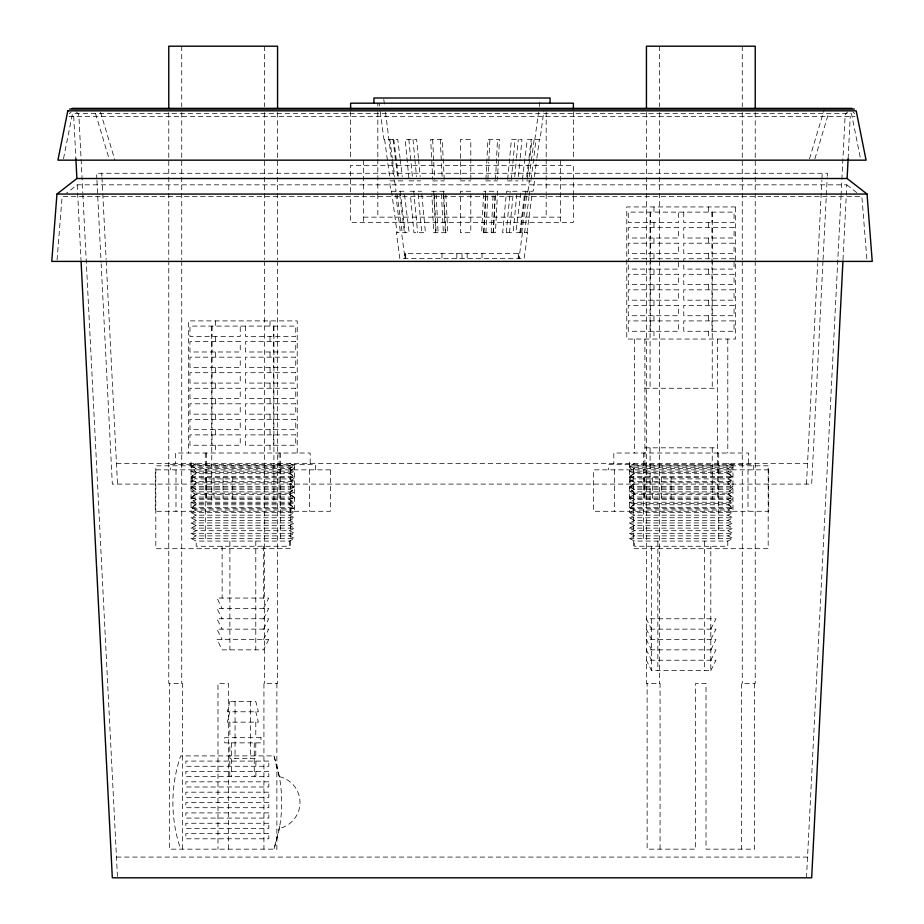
<?xml version="1.0" encoding="UTF-8"?>
<svg xmlns="http://www.w3.org/2000/svg" width="924" height="924" viewBox="0 0 924 924"><rect width="100%" height="100%" fill="white"/><g stroke="black" fill="none" stroke-linecap="round" stroke-linejoin="round"><path stroke-width="0.69" stroke-dasharray="4.62 3.46" d="M483.587 194.109L481.635 232.698L495.426 232.698L497.274 196.962M485.92 179.464L487.953 139.443L499.48 139.443L497.459 179.464M483.599 232.698L485.412 196.962M485.481 195.542L485.701 191.256M483.957 232.698L485.909 194.109M487.884 179.464L488.761 162.312M488.831 160.88L489.916 139.443M485.932 232.698L487.884 194.109M491.21 232.698L493.162 194.109M495.495 179.464L497.516 139.443M493.173 232.698L495.125 194.109M806.49 484.095L817.659 263.744M817.728 262.312L821.875 180.446M821.956 179.013L822.245 173.273M822.984 261.042L811.676 484.095L112.324 484.095L101.166 263.929M823.053 259.609L827.211 177.581M827.28 176.149L827.43 173.273L96.57 173.273L96.858 179.025M806.49 877.8L840.99 197.055M841.059 195.611L845.079 116.355L845.783 113.756L847.678 111.862M843 259.748L846.8 184.835L77.2 184.835L66.436 193.232M848.116 158.732L850.265 116.355M493.381 232.698L495.403 194.109M497.355 195.542L497.574 191.256L483.737 191.256M57.057 259.99L62.127 196.581L861.873 196.581L867.047 261.4M507.657 179.464L511.422 139.443L521.944 139.443L520.189 158.027M506.294 232.698L510.21 191.256M511.318 179.464L515.095 139.443M509.482 232.698L513.12 194.109M514.772 176.6L516.389 159.459M516.528 158.027L518.283 139.443M516.782 194.109L513.155 232.698L502.633 232.698L506.548 191.256L517.059 191.256M518.433 176.6L520.05 159.459M522.407 179.464L527.292 139.443L540.055 139.443L543.774 111.55M519.877 232.698L524.589 194.109M526.726 176.6L528.817 159.459M528.99 158.027L531.265 139.443M520.651 232.698L525.017 196.962M525.19 195.542L525.71 191.256M527.154 179.464L532.039 139.443M524.613 232.698L528.978 196.962M529.152 195.542L529.683 191.256M531.115 179.464L536.001 139.443M521.76 232.698L527.281 191.256M529.233 176.6L534.188 139.443M522.441 232.698L518.988 258.593L518.988 253.419L405.012 253.419L405.012 258.593L401.559 232.698M527.962 191.256L529.348 180.885M534.869 139.443L538.496 112.289M539.258 106.583L540.205 99.434M526.934 232.698L532.085 194.109M534.418 176.6L536.705 159.459M536.89 158.027L539.373 139.443M279.729 826.171L273.92 849.156A143.751 143.751 0 0 0 273.92 755.913L180.665 755.913A143.751 143.751 0 0 0 180.665 849.156M63.49 158.755L72.522 113.64L851.478 113.64L860.51 158.755M229.88 711.78L227.292 722.141L258.373 722.141L255.786 711.78M809.493 158.801L824.3 109.471M814.91 158.801L828.481 113.548M263.536 608.419L268.711 598.059L216.955 598.059L222.13 608.419M263.536 618.78L268.711 608.419L216.955 608.419L222.13 618.78M263.536 629.14L268.711 618.78L216.955 618.78L222.13 629.14M263.536 639.5L268.711 629.14L216.955 629.14L222.13 639.5M710.81 629.14L715.985 618.78L646.338 618.78L651.524 629.14M710.81 639.5L715.985 629.14L646.338 629.14L651.524 639.5M710.81 649.861L715.985 639.5L646.338 639.5L651.524 649.861M710.81 660.221L715.985 649.861L646.338 649.861L651.524 660.221M710.81 670.581L715.985 660.221L646.338 660.221L651.524 670.581L710.81 670.581L710.81 546.257M69.242 113.756L71.148 111.862M289.455 472.43L294.64 477.616L289.455 482.802L196.211 482.802L191.025 477.616L196.211 472.43L289.455 472.43L294.64 467.255L191.025 467.255L196.211 472.43M289.455 503.522L294.64 508.697L191.025 508.697L196.211 503.522L289.455 503.522L294.64 498.336L289.455 493.162L196.211 493.162L191.025 487.976L196.211 482.802M196.211 503.522L191.025 498.336L196.211 493.162M289.455 493.162L294.64 487.976L289.455 482.802M727.789 493.162L732.975 498.336L727.789 503.522L634.545 503.522L629.36 498.336L634.545 493.162L727.789 493.162L732.975 487.976L727.789 482.802L634.545 482.802L629.36 477.616L634.545 472.43L727.789 472.43L732.975 467.255L629.36 467.255L634.545 472.43M634.545 493.162L629.36 487.976L634.545 482.802M634.545 503.522L629.36 508.697L732.975 508.697L727.789 503.522M727.789 482.802L732.975 477.616L727.789 472.43M289.455 463.374L294.64 465.962L289.455 468.549L196.211 468.549L191.025 465.962L196.211 463.374M196.211 473.735L191.025 476.322L196.211 478.909L289.455 478.909L294.64 476.322L289.455 473.735L196.211 473.735L191.025 471.136L196.211 468.549M196.211 489.27L191.025 491.857L196.211 494.456L289.455 494.456L294.64 491.857L289.455 489.27L196.211 489.27L191.025 486.682L196.211 484.095L191.025 481.496L196.211 478.909M289.455 494.456L294.64 497.043L289.455 499.63L196.211 499.63L191.025 497.043L196.211 494.456M289.455 509.99L294.64 512.577L289.455 515.176L196.211 515.176L191.025 512.577L196.211 509.99L289.455 509.99L294.64 507.403L289.455 504.816L196.211 504.816L191.025 502.217L196.211 499.63M196.211 509.99L191.025 507.403L196.211 504.816M289.455 515.176L294.64 517.763L289.455 520.351L196.211 520.351L191.025 517.763L196.211 515.176M196.211 525.537L191.025 528.124L196.211 530.711L289.455 530.711L294.64 528.124L289.455 525.537L196.211 525.537L191.025 522.949L196.211 520.351M289.455 473.735L294.64 471.136L289.455 468.549M289.455 530.711L294.64 533.31L289.455 535.897L196.211 535.897L191.025 533.31L196.211 530.711M289.455 478.909L294.64 481.496L289.455 484.095L294.64 486.682L289.455 489.27M289.455 535.897L294.64 538.484L289.455 541.071L196.211 541.071L191.025 538.484L196.211 535.897M289.455 504.816L294.64 502.217L289.455 499.63M289.455 525.537L294.64 522.949L289.455 520.351M727.789 463.374L732.975 465.962L727.789 468.549L634.545 468.549L629.36 465.962L634.545 463.374M634.545 473.735L629.36 476.322L634.545 478.909L727.789 478.909L732.975 476.322L727.789 473.735L634.545 473.735L629.36 471.136L634.545 468.549M634.545 489.27L629.36 491.857L634.545 494.456L727.789 494.456L732.975 491.857L727.789 489.27L634.545 489.27L629.36 486.682L634.545 484.095L629.36 481.496L634.545 478.909M727.789 494.456L732.975 497.043L727.789 499.63L634.545 499.63L629.36 497.043L634.545 494.456M727.789 509.99L732.975 512.577L727.789 515.176L634.545 515.176L629.36 512.577L634.545 509.99L727.789 509.99L732.975 507.403L727.789 504.816L634.545 504.816L629.36 502.217L634.545 499.63M634.545 509.99L629.36 507.403L634.545 504.816M727.789 515.176L732.975 517.763L727.789 520.351L634.545 520.351L629.36 517.763L634.545 515.176M634.545 525.537L629.36 528.124L634.545 530.711L727.789 530.711L732.975 528.124L727.789 525.537L634.545 525.537L629.36 522.949L634.545 520.351M727.789 473.735L732.975 471.136L727.789 468.549M727.789 530.711L732.975 533.31L727.789 535.897L634.545 535.897L629.36 533.31L634.545 530.711M727.789 478.909L732.975 481.496L727.789 484.095L732.975 486.682L727.789 489.27M727.789 535.897L732.975 538.484L727.789 541.071L634.545 541.071L629.36 538.484L634.545 535.897M727.789 504.816L732.975 502.217L727.789 499.63M727.789 525.537L732.975 522.949L727.789 520.351M69.023 116.355L854.977 116.355M402.829 180.885L389.478 180.885L390.852 191.256L404.088 191.256L409.147 232.698L396.384 232.698L399.838 258.593L524.162 258.593L527.616 232.698L515.904 232.698L520.963 191.256L533.148 191.256L534.522 180.885L522.233 180.885M409.101 180.885L420.57 180.885M432.779 180.885L444.317 180.885M460.429 180.885L470.801 180.885M485.851 180.885L497.389 180.885M507.519 180.885L518.029 180.885M410.083 191.256L421.552 191.256M431.716 191.256L445.645 191.256M470.801 191.256L460.429 191.256L460.429 232.698L470.801 232.698L470.801 194.109M363.571 217.152L560.429 217.152M644.906 388.253L717.428 388.253M644.906 447.828L717.428 447.828M116.459 463.374L807.541 463.374M191.025 465.962L294.64 465.962M629.36 465.962L732.975 465.962M191.025 471.136L294.64 471.136M629.36 471.136L732.975 471.136M191.025 476.322L294.64 476.322M629.36 476.322L732.975 476.322M191.025 477.616L294.64 477.616M629.36 477.616L732.975 477.616M191.025 481.496L294.64 481.496M629.36 481.496L732.975 481.496M191.025 486.682L294.64 486.682M629.36 486.682L732.975 486.682M191.025 487.976L294.64 487.976M629.36 487.976L732.975 487.976M191.025 491.857L294.64 491.857M629.36 491.857L732.975 491.857M191.025 497.043L294.64 497.043M629.36 497.043L732.975 497.043M191.025 498.336L294.64 498.336M629.36 498.336L732.975 498.336M191.025 502.217L294.64 502.217M629.36 502.217L732.975 502.217M191.025 507.403L294.64 507.403M629.36 507.403L732.975 507.403M191.025 512.577L294.64 512.577M629.36 512.577L732.975 512.577M191.025 517.763L294.64 517.763M629.36 517.763L732.975 517.763M191.025 522.949L294.64 522.949M629.36 522.949L732.975 522.949M191.025 528.124L294.64 528.124M629.36 528.124L732.975 528.124M191.025 533.31L294.64 533.31M629.36 533.31L732.975 533.31M191.025 538.484L294.64 538.484M629.36 538.484L732.975 538.484M116.459 857.079L807.541 857.079M852.852 111.862L854.758 113.756M76.322 111.862L78.217 113.756L78.921 116.355L82.79 192.723M846.8 184.835L857.564 193.232M273.92 755.913L279.729 778.897M100.531 112.208L114.911 160.164M95.519 113.548L109.09 158.801M389.812 139.443L392.284 158.027M392.481 159.459L394.767 176.6M397.101 194.109L402.24 232.698M383.795 99.434L384.742 106.583M385.504 112.289L391.672 160.88M394.652 180.885L396.038 191.256M384.627 139.443L389.963 179.464M391.533 191.256L397.066 232.698M379.117 103.188L379.487 105.971M380.226 111.55L383.945 139.443L397.759 139.443L400.034 158.027M400.207 159.459L402.298 176.6M393.797 139.443L398.683 179.464M400.127 191.256L405.186 232.698M393.023 139.443L397.909 179.464M399.699 194.109L404.412 232.698M391.845 162.312L393.936 179.464M395.726 194.109L400.438 232.698M418.41 158.027L416.666 139.443L405.197 139.443L408.974 179.464M418.549 159.459L420.166 176.6M421.818 194.109L425.456 232.698L413.987 232.698L410.348 194.109M413.005 139.443L414.749 158.027M414.888 159.459L416.505 176.6M418.156 194.109L421.794 232.698M408.858 139.443L412.37 176.6M413.744 191.256L417.648 232.698M445.795 194.109L447.817 232.698L433.806 232.698L431.854 194.109M443.612 191.256L443.832 195.542M443.913 196.962L445.784 232.698M444.248 179.464L442.226 139.443L430.688 139.443L432.709 179.464M443.393 194.109L445.345 232.698M440.263 139.443L442.284 179.464M441.429 194.109L443.381 232.698M436.151 194.109L438.103 232.698M432.651 139.443L433.737 160.88M433.806 162.312L434.673 179.464M434.176 194.109L436.128 232.698M433.679 191.256L433.899 195.542M433.968 196.962L435.782 232.698M101.755 173.273L101.906 176.138M101.975 177.581L106.121 259.436M106.191 260.868L117.51 484.095M96.939 180.457L101.086 262.485M82.86 194.167L117.44 876.414M73.735 116.355L75.883 158.732M77.2 184.835L81 259.748M755.231 112.509L755.231 259.552M755.231 260.995L755.231 683.39L741.591 683.39L741.591 849.156M754.55 683.39L754.55 849.156L706.017 849.156L706.017 683.39L695.656 683.39L695.656 849.156L647.123 849.156L647.123 683.39M753.695 469.842L753.695 464.668L608.639 464.668L608.639 469.842M748.509 463.374L748.509 453.014L613.825 453.014L613.825 463.374M748.001 469.842L748.001 511.284M742.272 46.2L742.272 106.745M742.272 112.509L742.272 259.552M742.272 260.995L742.272 683.39M732.975 464.668L732.975 511.284M727.789 339.039L727.789 453.014M727.789 541.071L727.789 546.257L634.545 546.257L634.545 541.071M718.722 453.014L718.722 541.071M717.428 339.039L717.428 499.63M712.242 212.116L712.242 388.253M712.242 447.828L712.242 499.63M711.988 212.116L711.988 222.476M711.988 227.662L711.988 238.022M711.988 243.208L711.988 253.569M711.988 258.743L711.988 269.103M711.988 274.289L711.988 284.65M711.988 289.824L711.988 300.184M711.988 305.37L711.988 315.731M711.988 320.905L711.988 331.266M708.361 206.941L708.361 212.116M708.361 222.476L708.361 227.662M708.361 238.022L708.361 243.208M708.361 253.569L708.361 258.743M708.361 269.103L708.361 274.289M708.361 284.65L708.361 289.824M708.361 300.184L708.361 305.37M708.361 315.731L708.361 320.905M708.361 331.266L708.361 339.039M704.481 541.071L704.481 670.581M683.76 212.116L683.76 222.476L734.06 222.476L734.06 212.116L628.262 212.116L628.262 222.476L678.574 222.476L678.574 212.116M671.055 477.616L671.055 498.336M661.341 477.616L661.341 498.336M660.071 849.156L660.071 683.39L646.442 683.39L646.442 260.995M659.389 46.2L659.389 106.745M659.389 112.509L659.389 259.552M659.389 260.995L659.389 683.39M657.853 541.071L657.853 670.581M653.973 206.941L653.973 212.116M653.973 222.476L653.973 227.662M653.973 238.022L653.973 243.208M653.973 253.569L653.973 258.743M653.973 269.103L653.973 274.289M653.973 284.65L653.973 289.824M653.973 300.184L653.973 305.37M653.973 315.731L653.973 320.905M653.973 331.266L653.973 339.039M652.39 477.616L652.39 498.336M651.524 546.257L651.524 670.581M650.334 212.116L650.334 222.476M650.334 227.662L650.334 238.022M650.334 243.208L650.334 253.569M650.334 258.743L650.334 269.103M650.334 274.289L650.334 284.65M650.334 289.824L650.334 300.184M650.334 305.37L650.334 315.731M650.334 320.905L650.334 331.266M650.08 212.116L650.08 388.253M650.08 447.828L650.08 499.63M646.442 112.509L646.442 259.552M644.906 339.039L644.906 499.63M644.536 477.616L644.536 498.336M643.612 453.014L643.612 541.071M634.545 339.039L634.545 453.014M630.353 477.616L630.353 487.976M629.36 462.069L629.36 511.284M614.333 469.842L614.333 511.284M573.377 111.735L573.377 158.743M573.377 195.264L573.377 165.35L350.623 165.35L350.623 195.264M573.377 196.685L573.377 222.338L350.623 222.338L350.623 196.685M560.429 160.164L560.429 222.338M546.176 111.839L546.176 158.004M546.176 159.448L546.176 192.631M546.176 194.075L546.176 217.152M518.306 253.419L518.283 258.593M482.016 253.419L482.016 258.593M470.801 179.464L470.801 139.443L460.429 139.443L460.429 179.464M467.186 253.419L467.186 258.593M462 253.419L462 258.593M456.814 253.419L456.814 258.593M441.984 253.419L441.961 258.593M405.694 253.419L405.694 258.593M377.824 103.188L377.824 106.075M377.824 111.839L377.824 158.004M377.824 159.448L377.824 192.631M377.824 194.075L377.824 217.152M363.571 160.164L363.571 222.338M350.623 111.735L350.623 158.743M315.361 469.842L315.361 464.668L170.305 464.668L170.305 469.842M310.175 463.374L310.175 453.014L175.491 453.014L175.491 463.374M309.667 469.842L309.667 511.284M297.228 453.014L297.228 320.905L188.438 320.905L188.438 453.014M294.64 464.668L294.64 511.284M289.455 541.071L289.455 546.257L196.211 546.257L196.211 541.071M280.388 453.014L280.388 541.071M279.094 453.014L279.094 502.217M277.558 112.509L277.558 259.552M277.558 260.995L277.558 683.39L263.929 683.39L263.929 849.156M276.877 683.39L276.877 849.156L169.45 849.156L169.45 683.39M273.92 326.091L273.92 502.217M273.666 326.091L273.666 336.452M273.666 341.626L273.666 351.986M273.666 357.172L273.666 367.533M273.666 372.707L273.666 383.079M273.666 388.253L273.666 398.614M273.666 403.8L273.666 414.16M273.666 419.334L273.666 429.695M273.666 434.881L273.666 445.241M270.027 320.905L270.027 326.091M270.027 336.452L270.027 341.626M270.027 351.986L270.027 357.172M270.027 367.533L270.027 372.707M270.027 383.079L270.027 388.253M270.027 398.614L270.027 403.8M270.027 414.16L270.027 419.334M270.027 429.695L270.027 434.881M270.027 445.241L270.027 453.014M264.611 46.2L264.611 106.745M264.611 112.509L264.611 259.552M264.611 260.995L264.611 683.39M263.536 546.257L263.536 598.059M255.786 541.071L255.786 649.861M255.786 722.141L255.786 737.675M255.786 742.861L255.786 758.396L229.88 758.396L229.787 742.861M255.89 761.087L255.89 766.273M255.89 771.459L255.89 776.634M254.262 742.861L254.262 776.634M250.6 701.42L250.6 758.396M245.426 326.091L245.426 336.452L295.738 336.452L295.738 326.091L189.94 326.091L189.94 336.452L240.24 336.452L240.24 326.091M235.066 701.42L235.066 758.396M232.733 477.616L232.733 498.336M231.416 742.861L231.416 776.634M229.88 541.071L229.88 649.861M229.88 722.141L229.88 737.675M229.787 761.087L229.787 766.273M229.787 771.459L229.787 776.634M228.344 849.156L228.344 683.39L217.983 683.39L217.983 849.156M223.007 477.616L223.007 498.336M222.13 546.257L222.13 598.059M215.638 320.905L215.638 326.091M215.638 336.452L215.638 341.626M215.638 351.986L215.638 357.172M215.638 367.533L215.638 372.707M215.638 383.079L215.638 388.253M215.638 398.614L215.638 403.8M215.638 414.16L215.638 419.334M215.638 429.695L215.638 434.881M215.638 445.241L215.638 453.014M214.056 477.616L214.056 498.336M212.012 326.091L212.012 336.452M212.012 341.626L212.012 351.986M212.012 357.172L212.012 367.533M212.012 372.707L212.012 383.079M212.012 388.253L212.012 398.614M212.012 403.8L212.012 414.16M212.012 419.334L212.012 429.695M212.012 434.881L212.012 445.241M211.758 326.091L211.758 502.217M206.572 453.014L206.572 502.217M206.202 477.616L206.202 498.336M205.278 453.014L205.278 541.071M192.03 477.616L192.03 487.976M191.025 462.069L191.025 511.284M182.409 849.156L182.409 683.39L168.769 683.39L168.769 260.995M181.728 46.2L181.728 106.745M181.728 112.509L181.728 259.552M181.728 260.995L181.728 683.39M175.999 469.842L175.999 511.284M168.769 112.509L168.769 259.552M279.291 776.634A26.553 26.553 0 0 1 279.291 828.435M229.88 701.42L227.292 711.78L258.373 711.78L255.786 701.42L229.88 701.42M268.711 639.5L263.536 649.861L222.13 649.861L216.955 639.5L268.711 639.5M735.562 206.941L626.772 206.941L626.772 339.039L735.562 339.039L735.562 206.941M678.574 227.662L628.262 227.662L628.262 238.022L678.574 238.022L678.574 227.662M734.06 227.662L683.76 227.662L683.76 238.022L734.06 238.022L734.06 227.662M678.574 243.208L628.262 243.208L628.262 253.569L678.574 253.569L678.574 243.208M734.06 243.208L683.76 243.208L683.76 253.569L734.06 253.569L734.06 243.208M678.574 258.743L628.262 258.743L628.262 269.103L678.574 269.103L678.574 258.743M734.06 258.743L683.76 258.743L683.76 269.103L734.06 269.103L734.06 258.743M678.574 274.289L628.262 274.289L628.262 284.65L678.574 284.65L678.574 274.289M734.06 274.289L683.76 274.289L683.76 284.65L734.06 284.65L734.06 274.289M678.574 289.824L628.262 289.824L628.262 300.184L678.574 300.184L678.574 289.824M734.06 289.824L683.76 289.824L683.76 300.184L734.06 300.184L734.06 289.824M678.574 305.37L628.262 305.37L628.262 315.731L678.574 315.731L678.574 305.37M734.06 305.37L683.76 305.37L683.76 315.731L734.06 315.731L734.06 305.37M678.574 320.905L628.262 320.905L628.262 331.266L678.574 331.266L678.574 320.905M734.06 320.905L683.76 320.905L683.76 331.266L734.06 331.266L734.06 320.905M240.24 341.626L189.94 341.626L189.94 351.986L240.24 351.986L240.24 341.626M295.738 341.626L245.426 341.626L245.426 351.986L295.738 351.986L295.738 341.626M240.24 357.172L189.94 357.172L189.94 367.533L240.24 367.533L240.24 357.172M295.738 357.172L245.426 357.172L245.426 367.533L295.738 367.533L295.738 357.172M240.24 372.707L189.94 372.707L189.94 383.079L240.24 383.079L240.24 372.707M295.738 372.707L245.426 372.707L245.426 383.079L295.738 383.079L295.738 372.707M240.24 388.253L189.94 388.253L189.94 398.614L240.24 398.614L240.24 388.253M295.738 388.253L245.426 388.253L245.426 398.614L295.738 398.614L295.738 388.253M240.24 403.8L189.94 403.8L189.94 414.16L240.24 414.16L240.24 403.8M295.738 403.8L245.426 403.8L245.426 414.16L295.738 414.16L295.738 403.8M240.24 419.334L189.94 419.334L189.94 429.695L240.24 429.695L240.24 419.334M295.738 419.334L245.426 419.334L245.426 429.695L295.738 429.695L295.738 419.334M240.24 434.881L189.94 434.881L189.94 445.241L240.24 445.241L240.24 434.881M295.738 434.881L245.426 434.881L245.426 445.241L295.738 445.241L295.738 434.881M290.517 465.812L155.821 465.812L155.821 548.694L290.517 548.694L290.517 465.812M768.179 465.812L633.483 465.812L633.483 548.694L768.179 548.694L768.179 465.812M330.388 469.842L155.278 469.842L155.278 511.284L330.388 511.284L330.388 469.842M768.722 469.842L593.612 469.842L593.612 511.284L768.722 511.284L768.722 469.842M260.961 737.675L224.705 737.675L224.705 742.861L260.961 742.861L260.961 737.675M268.815 761.087L185.851 761.087L185.851 766.273L268.815 766.273L268.815 761.087M268.815 771.459L185.851 771.459L185.851 776.634L268.815 776.634L268.815 771.459M268.815 781.819L185.851 781.819L185.851 786.994L268.815 786.994L268.815 781.819M268.815 792.18L185.851 792.18L185.851 797.354L268.815 797.354L268.815 792.18M268.815 802.54L185.851 802.54L185.851 807.715L268.815 807.715L268.815 802.54M268.815 812.901L185.851 812.901L185.851 818.075L268.815 818.075L268.815 812.901M268.815 823.261L185.851 823.261L185.851 828.435L268.815 828.435L268.815 823.261M268.815 833.621L185.851 833.621L185.851 838.796L268.815 838.796L268.815 833.621"/><path stroke-width="1.39" d="M842.931 261.192L811.676 877.8L112.324 877.8L81.069 261.192M847.112 178.517L76.888 178.517L56.953 194.052L51.767 261.4L872.233 261.4L867.047 194.052L847.112 178.517L848.116 158.732M72.176 108.362L851.824 108.362M69.589 109.055L854.411 109.055M56.953 194.052L867.047 194.052M75.883 158.732L76.888 178.517M755.231 108.189L755.231 46.2L646.442 46.2L646.442 108.189M573.377 108.882L573.377 103.188L350.623 103.188L350.623 108.882M550.069 103.188L550.069 98.002L373.931 98.002L373.931 103.188M277.558 108.189L277.558 46.2L168.769 46.2L168.769 108.189M67.799 110.845L57.935 160.164L866.065 160.164L856.202 110.845L67.799 110.845"/></g></svg>
